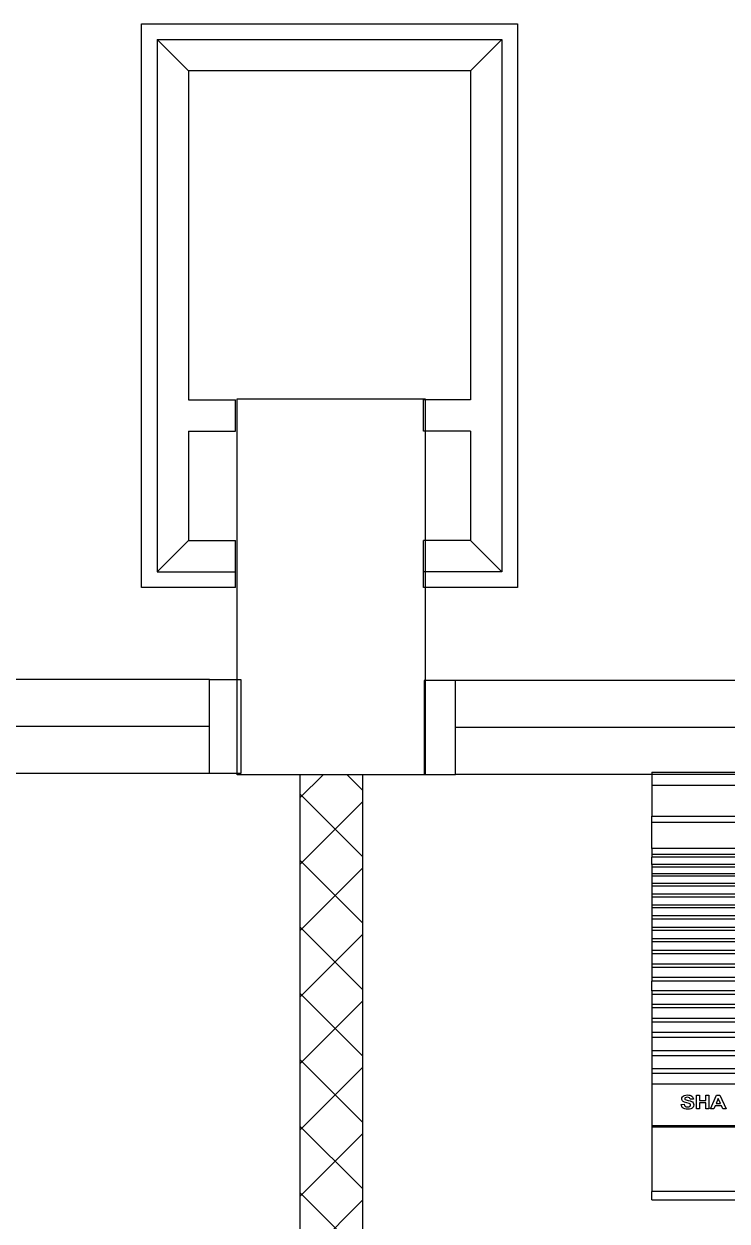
# Model space of a CAD drawing. Header units: millimetres. Extents: x 982 to 80582, y 687 to 58800.
# Drawn here: x 35877 to 36999, y 44220 to 46132 of the extents above; entities that cross this region are included whole.
import ezdxf

# ---------------------------------------------------------------- set-up
doc = ezdxf.new("R2010")
doc.units = ezdxf.units.MM
for name, color, linetype in [('A-ARR', 4, 'Continuous'), ('A-COLUMN', 3, 'Continuous'), ('A-HATCH', 8, 'Continuous'), ('A-NOTE', 2, 'Continuous'), ('A-PANEL', 13, 'Continuous'), ('A-PARTITION', 4, 'Continuous'), ('A-WIN', 9, 'Continuous'), ('Edges', 7, 'Continuous')]:
    doc.layers.add(name, color=color, linetype=linetype)

# ---------------------------------------------------------------- blocks, each defined once
blk = doc.blocks.new('A$C0ECF3D93')
at = {"layer": 'A-NOTE', "color": 8, "linetype": 'Continuous', "ltscale": 500}
for p, q in [((75, 825), (25, 875)), ((150, 875), (150, 825)), ((450, 875), (450, 825)), ((525, 825), (575, 875)), ((75, 650.3), (75, 825)), ((75, 825), (150, 825)), ((525, 825), (450, 825)), ((525, 650.3), (525, 825)), ((75, 650.3), (150, 650.3)), ((150, 650.3), (150, 600.3)), ((525, 650.3), (450, 650.3)), ((450, 650.3), (450, 600.3)), ((75, 75), (75, 600.3)), ((75, 600.3), (150, 600.3)), ((525, 600.3), (450, 600.3)), ((525, 75), (525, 600.3)), ((75, 75), (25, 25)), ((75, 75), (525, 75)), ((525, 75), (575, 25))]:
    blk.add_line(p, q, dxfattribs=at)
at = {"layer": 'A-PANEL', "color": 8}
for p, q in [((0, 0), (0, 900)), ((0, 900), (150, 900)), ((150, 900), (150, 875)), ((450, 900), (600, 900)), ((450, 900), (450, 875)), ((600, 900), (600, 0)), ((25, 875), (150, 875)), ((25, 25), (25, 875)), ((575, 875), (450, 875)), ((575, 25), (575, 875)), ((575, 25), (25, 25)), ((600, 0), (0, 0))]:
    blk.add_line(p, q, dxfattribs=at)
blk = doc.blocks.new('A$C04C40081')
at = {"layer": 'A-WIN', "color": 8}
for p, q in [((850, 150), (50, 150)), ((850, 75), (50, 75)), ((850, 0), (50, 0))]:
    blk.add_line(p, q, dxfattribs=at)
at = {"layer": 'A-WIN', "color": 8, "linetype": 'Continuous'}
for points in [[(50, 150), (0, 150), (0, 0), (50, 0)], [(850, 150), (900, 150), (900, 0), (850, 0)]]:
    blk.add_lwpolyline(points, close=True, dxfattribs=at)
blk = doc.blocks.new('air con')
at = {"layer": 'Edges'}
for p, q in [((71.402, 41.898), (152.402, 41.898)), ((71.402, 41.898), (71.402, 41.095)), ((71.402, 41.095), (152.402, 41.095)), ((71.402, 41.095), (71.402, 39.122)), ((71.402, 39.122), (152.402, 39.122)), ((71.402, 38.724), (71.402, 39.122)), ((152.402, 38.724), (71.402, 38.724)), ((71.402, 37.092), (71.402, 38.724)), ((71.402, 37.092), (71.402, 36.701)), ((152.402, 37.092), (71.402, 37.092)), ((152.402, 36.701), (71.402, 36.701)), ((71.402, 36.701), (71.402, 36.542)), ((152.402, 36.542), (71.402, 36.542)), ((71.402, 36.078), (71.402, 36.542)), ((152.402, 36.078), (71.402, 36.078)), ((71.402, 36.078), (71.402, 35.914)), ((152.402, 35.914), (71.402, 35.914)), ((71.402, 35.914), (71.402, 35.493)), ((71.402, 35.493), (71.402, 35.34)), ((152.402, 35.493), (71.402, 35.493)), ((152.402, 35.34), (71.402, 35.34)), ((71.402, 35.34), (71.402, 34.877)), ((152.402, 34.877), (71.402, 34.877)), ((71.402, 34.877), (71.402, 34.709)), ((152.402, 34.709), (71.402, 34.709)), ((71.402, 34.709), (71.402, 34.207)), ((152.402, 34.207), (71.402, 34.207)), ((71.402, 34.207), (71.402, 34.022)), ((71.402, 34.022), (71.402, 33.51)), ((152.402, 34.022), (71.402, 34.022)), ((152.402, 33.51), (71.402, 33.51)), ((71.402, 33.51), (71.402, 33.335)), ((152.402, 33.335), (71.402, 33.335)), ((71.402, 33.335), (71.402, 32.826)), ((152.402, 32.826), (71.402, 32.826)), ((71.402, 32.826), (71.402, 32.625)), ((152.402, 32.625), (71.402, 32.625)), ((71.402, 32.625), (71.402, 32.098)), ((152.402, 32.098), (71.402, 32.098)), ((71.402, 32.098), (71.402, 31.911)), ((152.402, 31.911), (71.402, 31.911)), ((71.402, 31.911), (71.402, 31.378)), ((152.402, 31.378), (71.402, 31.378)), ((71.402, 31.378), (71.402, 31.189)), ((152.402, 31.189), (71.402, 31.189)), ((71.402, 31.189), (71.402, 30.654)), ((152.402, 30.654), (71.402, 30.654)), ((71.402, 30.654), (71.402, 30.439)), ((152.402, 30.439), (71.402, 30.439)), ((71.402, 30.439), (71.402, 29.791)), ((152.402, 29.791), (71.402, 29.791)), ((71.402, 29.791), (71.402, 29.562)), ((71.402, 29.562), (71.402, 28.935)), ((152.402, 29.562), (71.402, 29.562)), ((152.402, 28.935), (71.402, 28.935)), ((71.402, 28.935), (71.402, 28.714)), ((152.402, 28.714), (71.402, 28.714)), ((71.402, 28.092), (71.402, 28.714)), ((152.402, 28.092), (71.402, 28.092)), ((71.402, 28.092), (71.402, 27.871)), ((71.402, 27.871), (71.402, 27.226)), ((152.402, 27.871), (71.402, 27.871)), ((152.402, 27.226), (71.402, 27.226)), ((71.402, 27.226), (71.402, 27.024)), ((71.402, 27.024), (71.402, 26.349)), ((152.402, 27.024), (71.402, 27.024)), ((152.402, 26.349), (71.402, 26.349)), ((71.402, 26.349), (71.402, 26.117)), ((152.402, 26.117), (71.402, 26.117)), ((71.402, 26.117), (71.402, 25.469)), ((152.402, 25.469), (71.402, 25.469)), ((71.402, 25.469), (71.402, 25.162)), ((152.402, 25.162), (71.402, 25.162)), ((71.402, 25.162), (71.402, 24.304)), ((152.402, 24.304), (71.402, 24.304)), ((71.402, 24.304), (71.402, 24.002)), ((152.402, 24.002), (71.402, 24.002)), ((71.402, 24.002), (71.402, 23.184)), ((71.402, 23.184), (71.402, 22.883)), ((152.402, 23.184), (71.402, 23.184)), ((152.402, 22.883), (71.402, 22.883)), ((71.402, 22.883), (71.402, 22.213)), ((152.402, 22.213), (71.402, 22.213)), ((71.402, 22.213), (71.402, 19.568)), ((73.283, 21.282), (73.294, 21.346)), ((73.289, 21.232), (73.283, 21.282)), ((73.306, 21.186), (73.289, 21.232)), ((73.294, 21.346), (73.326, 21.406)), ((73.334, 21.144), (73.306, 21.186)), ((73.326, 21.406), (73.378, 21.457)), ((73.378, 21.457), (73.448, 21.494)), ((73.448, 21.494), (73.537, 21.517)), ((73.481, 21.324), (73.473, 21.293)), ((73.473, 21.293), (73.48, 21.265)), ((73.48, 21.265), (73.502, 21.241)), ((73.504, 21.347), (73.481, 21.324)), ((73.502, 21.241), (73.567, 21.212)), ((73.563, 21.371), (73.504, 21.347)), ((73.537, 21.517), (73.642, 21.525)), ((73.64, 21.379), (73.563, 21.371)), ((73.567, 21.212), (73.685, 21.182)), ((73.713, 21.372), (73.64, 21.379)), ((73.642, 21.525), (73.729, 21.52)), ((73.685, 21.182), (73.811, 21.152)), ((73.766, 21.35), (73.713, 21.372)), ((73.729, 21.52), (73.804, 21.507)), ((73.8, 21.311), (73.766, 21.35)), ((73.82, 21.253), (73.8, 21.311)), ((73.804, 21.507), (73.868, 21.484)), ((74.019, 21.261), (73.82, 21.253)), ((73.868, 21.484), (73.921, 21.453)), ((73.921, 21.453), (73.962, 21.414)), ((73.962, 21.414), (73.992, 21.369)), ((73.992, 21.369), (74.011, 21.318)), ((74.011, 21.318), (74.019, 21.261)), ((74.215, 20.639), (74.215, 21.51)), ((74.215, 21.51), (74.413, 21.51)), ((74.413, 21.51), (74.413, 21.167)), ((74.413, 21.167), (74.802, 21.167)), ((74.802, 21.167), (74.802, 21.51)), ((74.802, 21.51), (75.001, 21.51)), ((75.001, 21.51), (75.001, 20.639)), ((75.106, 20.639), (75.489, 21.51)), ((75.592, 21.306), (75.459, 20.983)), ((75.489, 21.51), (75.699, 21.51)), ((75.727, 20.983), (75.592, 21.306)), ((75.699, 21.51), (76.093, 20.639)), ((73.247, 20.922), (73.441, 20.939)), ((73.262, 20.853), (73.247, 20.922)), ((73.287, 20.793), (73.262, 20.853)), ((73.322, 20.742), (73.287, 20.793)), ((73.367, 20.7), (73.322, 20.742)), ((73.374, 21.106), (73.334, 21.144)), ((73.422, 20.666), (73.367, 20.7)), ((73.412, 21.082), (73.374, 21.106)), ((73.462, 21.059), (73.412, 21.082)), ((73.488, 20.642), (73.422, 20.666)), ((73.441, 20.939), (73.467, 20.864)), ((73.598, 21.02), (73.462, 21.059)), ((73.467, 20.864), (73.511, 20.812)), ((73.565, 20.628), (73.488, 20.642)), ((73.511, 20.812), (73.574, 20.782)), ((73.653, 20.623), (73.565, 20.628)), ((73.574, 20.782), (73.655, 20.772)), ((73.757, 20.982), (73.598, 21.02)), ((73.771, 20.631), (73.653, 20.623)), ((73.655, 20.772), (73.739, 20.781)), ((73.739, 20.781), (73.8, 20.808)), ((73.8, 20.965), (73.757, 20.982)), ((73.867, 20.655), (73.771, 20.631)), ((73.828, 20.944), (73.8, 20.965)), ((73.8, 20.808), (73.836, 20.847)), ((73.811, 21.152), (73.899, 21.12)), ((73.843, 20.92), (73.828, 20.944)), ((73.836, 20.847), (73.848, 20.892)), ((73.848, 20.892), (73.843, 20.92)), ((73.943, 20.695), (73.867, 20.655)), ((73.899, 21.12), (73.961, 21.081)), ((74, 20.752), (73.943, 20.695)), ((73.961, 21.081), (74.008, 21.031)), ((74.035, 20.82), (74, 20.752)), ((74.008, 21.031), (74.037, 20.968)), ((74.047, 20.892), (74.035, 20.82)), ((74.037, 20.968), (74.047, 20.892)), ((74.413, 20.639), (74.215, 20.639)), ((74.802, 21.02), (74.413, 21.02)), ((74.413, 21.02), (74.413, 20.639)), ((74.802, 20.639), (74.802, 21.02)), ((75.001, 20.639), (74.802, 20.639)), ((75.317, 20.639), (75.106, 20.639)), ((75.398, 20.837), (75.317, 20.639)), ((75.791, 20.837), (75.398, 20.837)), ((75.459, 20.983), (75.727, 20.983)), ((75.877, 20.639), (75.791, 20.837)), ((76.093, 20.639), (75.877, 20.639)), ((152.402, 19.568), (71.402, 19.568)), ((71.402, 19.568), (71.402, 19.493)), ((152.402, 19.493), (71.402, 19.493)), ((71.402, 19.493), (71.402, 15.42)), ((76.855, 15.42), (71.402, 15.42)), ((71.402, 14.898), (71.402, 15.42)), ((71.402, 14.898), (152.402, 14.898))]:
    blk.add_line(p, q, dxfattribs=at)

msp = doc.modelspace()

# ---------------------------------------------------------------- hatches: boundary and pattern name
at = {"layer": 'A-HATCH'}
h = msp.add_hatch(dxfattribs=at)
h.set_pattern_fill('ANSI37', color=8, scale=600)
h.set_pattern_definition([(45, (3598.94, -197620.7), (-53.033009, 53.033009), []), (135, (3598.94, -197620.7), (-53.033009, -53.033009), [])])
h.paths.add_polyline_path([(33317.1, 44933.1), (33217.1, 44933.1), (33217.1, 40583.1), (33317.1, 40583.1)])
h.paths.add_polyline_path([(35017.1, 40433.1), (35017.1, 40533.1), (33317.1, 40533.1), (33317.1, 40583.1), (33217.1, 40583.1), (33217.1, 40433.1)])
h.paths.add_polyline_path([(37717.1, 40533.1), (37717.1, 40433.1), (39292.1, 40433.1), (39292.1, 40533.1)])
h.paths.add_polyline_path([(36317.1, 40758.1), (36367.1, 40758.1), (36367.1, 44933.1), (36317.1, 44933.1)])
h.paths.add_polyline_path([(36367.1, 40758.1), (36417.1, 40758.1), (36417.1, 44933.1), (36367.1, 44933.1)])

# ---------------------------------------------------------------- linework, layer by layer
at = {"layer": 'A-COLUMN', "color": 8}
msp.add_lwpolyline([(36217.1, 45533.1), (36517.1, 45533.1), (36517.1, 44933.1), (36217.1, 44933.1)], close=True, dxfattribs=at)
at = {"layer": 'A-PARTITION', "color": 8}
for p, q in [((36317.1, 44933.1), (36317.1, 40758.1)), ((36417.1, 44933.1), (36417.1, 40758.1))]:
    msp.add_line(p, q, dxfattribs=at)

# ---------------------------------------------------------------- block references
at = {"xscale": 25.2884805851763, "yscale": 25.2884805851763, "zscale": 25.2884805851763}
msp.add_blockref('air con', (35073.1, 43877.5), dxfattribs=at)
at = {"layer": 'A-ARR', "color": 8, "rotation": 180}
msp.add_blockref('A$C0ECF3D93', (36664.1, 46131.9), dxfattribs=at)
at = {"layer": 'A-WIN', "color": 8}
for p in [(35322.7, 44935.2), (36515.1, 44933.5)]:
    msp.add_blockref('A$C04C40081', p, dxfattribs=at)

doc.saveas('drawing.dxf')
